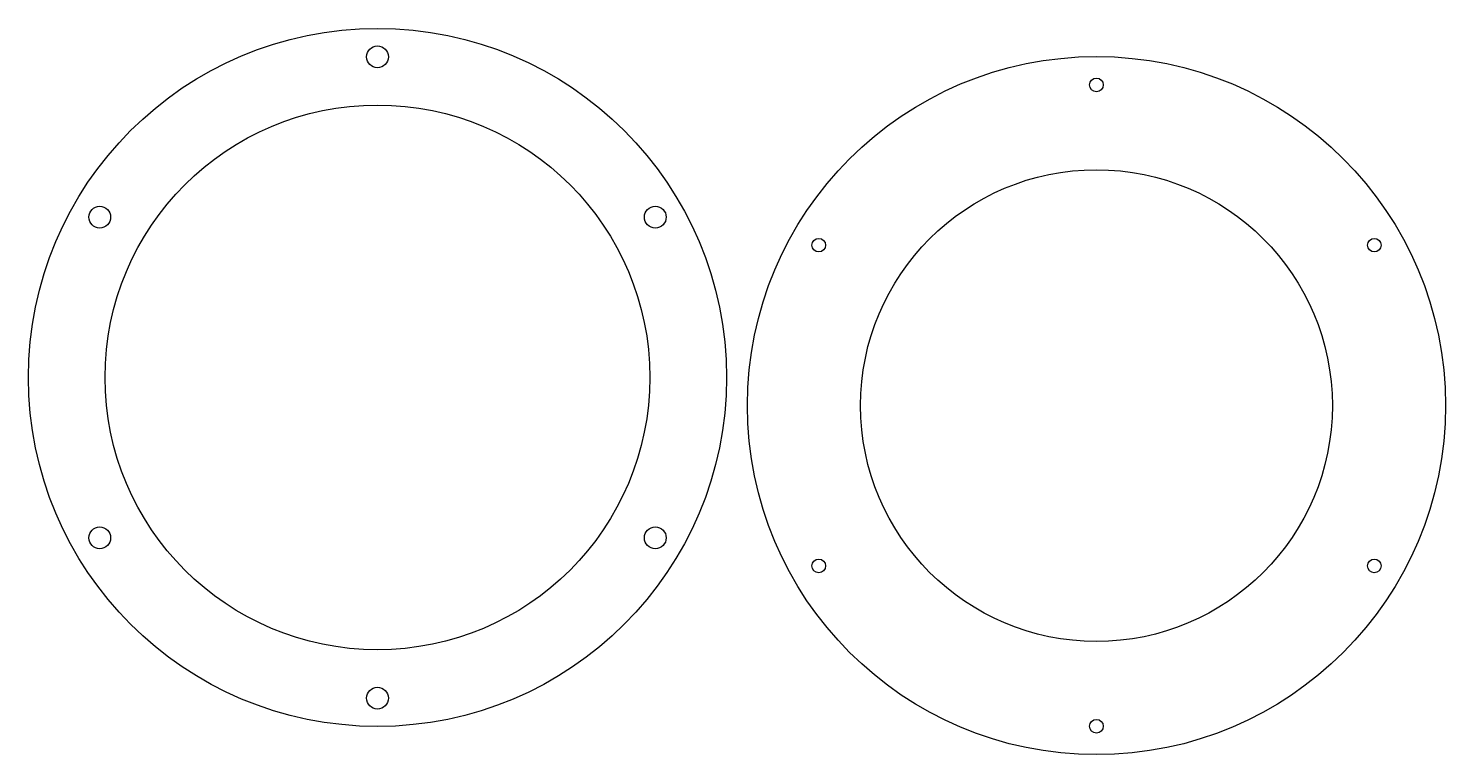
# Model space of a CAD drawing. Extents: x 0 to 1041, y 0 to 533.
import ezdxf

# ---------------------------------------------------------------- set-up
doc = ezdxf.new("R2010")
doc.units = 0
doc.layers.add('DEFAULT', color=7, linetype='CONTINUOUS')

msp = doc.modelspace()

# ---------------------------------------------------------------- linework, layer by layer
at = {"layer": 'DEFAULT'}
for centre, radius in [((256.3, 277), 256.3), ((256.3, 512.4), 8), ((784.2, 256.3), 256.3), ((784.2, 491.8), 5), ((256.3, 277), 200), ((784.2, 256.3), 173.2), ((52.4, 394.7), 8), ((460.3, 394.7), 8), ((580.3, 374.1), 5), ((988.2, 374.1), 5), ((52.4, 159.2), 8), ((460.3, 159.2), 8), ((580.3, 138.6), 5), ((988.2, 138.6), 5), ((256.3, 41.5), 8), ((784.2, 20.9), 5)]:
    msp.add_circle(centre, radius, dxfattribs=at)

doc.saveas('drawing.dxf')
